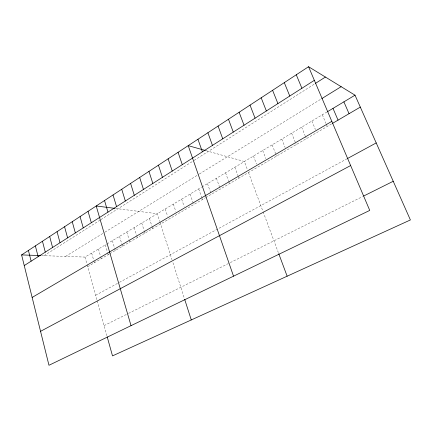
<?xml version="1.0" encoding="UTF-8"?>
<svg xmlns="http://www.w3.org/2000/svg" width="432" height="432" viewBox="0 0 432 432"><rect width="100%" height="100%" fill="white"/><g stroke="black" fill="none" stroke-linecap="round" stroke-linejoin="round"><path stroke-width="0.32" stroke-dasharray="2.16 1.62" d="M44.037 255.685L100.354 219.931M100.91 219.58L193.59 160.742M194.135 160.396L314.674 83.878M65.534 256.414L104.382 232.492M104.949 232.141L198.866 174.307M199.417 173.966L321.23 98.95M41.38 255.593L84.996 257.078L106.434 244.226M106.974 243.902L201.452 187.256M201.998 186.926L326.824 112.082M87.664 266.663L109.28 254.011M109.825 253.692L205.141 197.91M205.697 197.586L331.798 123.784M95.629 295.283L118.897 282.652M119.453 282.35L346.745 158.927M104.074 325.609L127.937 313.697M128.509 313.411L229.721 262.888M230.305 262.597L362.48 196.619M115.398 208.424L157.28 213.737L159.743 221.432M206.021 150.671L244.382 161.514L247.352 169.474M322.331 114.777L325.966 123.374M326.225 123.984L327.262 126.441M311.888 121.041L315.436 129.573M301.655 127.175L305.122 135.648M305.365 136.253L306.358 138.677M291.627 133.186L296.222 144.607M281.799 139.077L285.115 147.431M272.171 144.855L276.561 156.114M262.726 150.514L265.831 158.593M253.465 156.065L256.5 164.084M248.492 172.541L262.899 211.178M263.131 211.799L278.294 252.477M234.878 167.211L238 175.727M238.226 176.332L238.896 178.157M225.563 172.8L228.398 180.646M228.614 181.246L229.489 183.665M216.432 178.27L220.266 189.059M207.484 183.638L211.232 194.346M198.709 188.897L201.512 197.03M201.728 197.656L202.376 199.53M190.102 194.06L193.687 204.617M181.661 199.12L184.135 206.518M173.378 204.088L175.802 211.432M165.251 208.958L167.621 216.254M159.948 222.075L171.974 259.648M172.967 262.748L184.27 298.069M149.45 218.43L151.864 226.076M152.064 226.714L152.663 228.62M141.766 223.042L144.126 230.629M144.32 231.26L144.914 233.161M134.222 227.567L136.528 235.1M136.723 235.732L137.3 237.611M126.808 232.006L129.071 239.49M129.26 240.116L129.827 241.99M119.529 236.374L121.748 243.805M121.932 244.426L122.488 246.283M112.379 240.656L114.55 248.044M114.734 248.659L115.274 250.506M105.354 244.874L107.482 252.207M107.66 252.817L108.189 254.648M98.453 249.01L100.489 256.133M100.672 256.781L101.228 258.725M91.665 253.082L93.663 260.156M93.841 260.798L94.387 262.726M84.996 257.078L86.951 264.109M87.129 264.746L97.022 300.283M97.195 300.91L106.855 335.61"/><path stroke-width="0.65" d="M308.556 66.722L369.749 210.416L48.967 365.278L21.6 254.918L308.556 66.722L355.018 95.18L410.4 219.953L112.504 355.892L107.206 336.868M24.241 265.572L314.35 80.325M315.236 83.516L325.42 77.053M321.791 98.604L341.145 86.686M327.386 111.748L355.018 95.18M32.146 297.448L331.825 121.36M332.37 123.455L360.31 107.104M347.333 158.609L376.213 142.927M40.549 331.333L350.638 165.548M363.636 196.042L393.228 181.273M21.6 254.918L40.716 255.571M114.755 208.343L96.206 205.988L131.031 325.658M205.432 150.503L188.222 145.643L233.528 276.178M343.888 101.849L349.056 113.686M332.996 108.383L338.04 120.134M296.276 74.779L301.909 88.268M284.288 82.636L289.769 96.017M272.592 90.31L277.922 103.583M261.171 97.799L266.36 110.965M250.02 105.111L255.069 118.174M239.123 112.255L244.042 125.215M278.759 253.719L287.14 276.199M228.479 119.237L233.269 132.095M218.074 126.063L222.739 138.818M207.9 132.737L212.452 145.39M197.953 139.261L202.387 151.816M178.065 152.302L182.277 164.657M168.14 158.814L172.238 171.067M158.436 165.175L162.432 177.331M148.954 171.396L152.842 183.454M184.68 299.349L191.273 319.945M139.676 177.482L143.467 189.437M130.604 183.433L134.298 195.296M121.727 189.254L125.329 201.02M113.038 194.951L116.554 206.626M104.533 200.529L107.962 212.112M88.052 211.34L91.314 222.745M80.06 216.578L83.246 227.891M72.236 221.708L75.346 232.94M64.568 226.741L67.603 237.881M57.051 231.671L60.016 242.73M49.68 236.504L52.58 247.477M42.455 241.24L45.284 252.131M35.37 245.889L38.135 256.7M28.42 250.447L31.12 261.176"/></g></svg>
